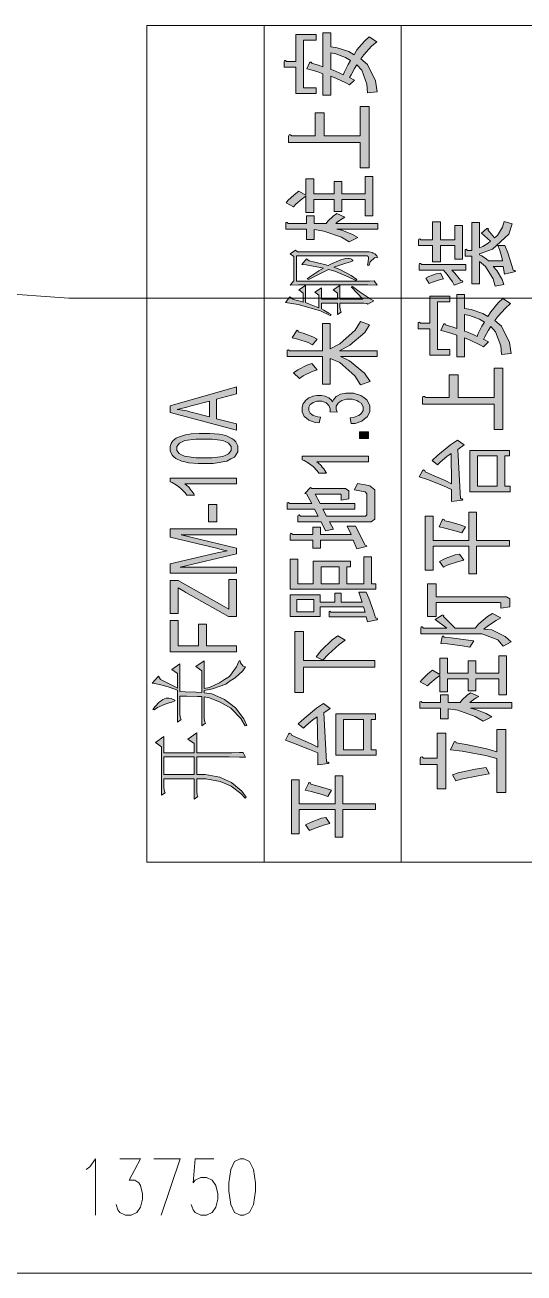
# Model space of a CAD drawing. Header units: millimetres. Extents: x 805 to 6044844, y 120 to 7887884.
# Drawn here: x 5937528 to 5941815, y 7817009 to 7827724 of the extents above; entities that cross this region are included whole.
import ezdxf

# ---------------------------------------------------------------- set-up
doc = ezdxf.new("R2010")
doc.units = ezdxf.units.MM

msp = doc.modelspace()

# ---------------------------------------------------------------- hatches: boundary and pattern name
h = msp.add_hatch(color=0)
h.dxf.hatch_style = 2
h.paths.add_polyline_path([(5940029, 7827642), (5940029, 7827593), (5939921, 7827593), (5939921, 7827185), (5940029, 7827185), (5940029, 7827136), (5939855, 7827136), (5939855, 7827362), (5939755, 7827362), (5939755, 7827409), (5939756, 7827418), (5939766, 7827419), (5939775, 7827411), (5939855, 7827411), (5939855, 7827642)])
h = msp.add_hatch(color=0)
h.paths.add_polyline_path([(5939973, 7827399), (5939978, 7827406), (5939987, 7827405), (5939991, 7827396), (5940008, 7827391), (5940057, 7827376), (5940088, 7827365), (5940088, 7827657), (5940154, 7827657), (5940154, 7827537), (5940209, 7827529), (5940310, 7827495), (5940355, 7827469), (5940380, 7827510), (5940444, 7827586), (5940484, 7827622), (5940550, 7827579), (5940506, 7827541), (5940439, 7827468), (5940414, 7827433), (5940470, 7827386), (5940539, 7827244), (5940553, 7827151), (5940470, 7827141), (5940466, 7827217), (5940421, 7827337), (5940380, 7827382), (5940360, 7827350), (5940329, 7827295), (5940317, 7827272), (5940328, 7827268), (5940348, 7827257), (5940359, 7827250), (5940317, 7827209), (5940284, 7827226), (5940203, 7827264), (5940154, 7827285), (5940154, 7827122), (5940088, 7827122), (5940088, 7827306), (5940044, 7827321), (5939975, 7827342), (5939949, 7827347)])
h.paths.add_polyline_path([(5940324, 7827420), (5940282, 7827445), (5940197, 7827477), (5940154, 7827484), (5940154, 7827343), (5940175, 7827336), (5940228, 7827313), (5940262, 7827296), (5940272, 7827322), (5940303, 7827384)])
h = msp.add_hatch(color=0)
h.dxf.hatch_style = 2
h.paths.add_polyline_path([(5940407, 7826716), (5939793, 7826716), (5939793, 7826769), (5939796, 7826781), (5939810, 7826782), (5939821, 7826772), (5940022, 7826772), (5940022, 7826969), (5940098, 7826969), (5940098, 7826772), (5940407, 7826772), (5940407, 7827024), (5940484, 7827024), (5940484, 7826497), (5940407, 7826497)])
h = msp.add_hatch(color=0)
h.dxf.hatch_style = 2
h.paths.add_polyline_path([(5939942, 7826254), (5939909, 7826231), (5939855, 7826186), (5939834, 7826164), (5939772, 7826198), (5939786, 7826217), (5939839, 7826267), (5939880, 7826297), (5939942, 7826263), (5939942, 7826402), (5940008, 7826402), (5940008, 7826273), (5940185, 7826273), (5940185, 7826380), (5940251, 7826380), (5940251, 7826273), (5940449, 7826273), (5940449, 7826422), (5940515, 7826422), (5940515, 7826086), (5940449, 7826086), (5940449, 7826225), (5940251, 7826225), (5940251, 7826122), (5940185, 7826122), (5940185, 7826225), (5940008, 7826225), (5940008, 7826113), (5939942, 7826113)])
h = msp.add_hatch(color=0)
h.dxf.hatch_style = 2
h.paths.add_polyline_path([(5940314, 7825862), (5940246, 7825902), (5940095, 7825955), (5940012, 7825967), (5940012, 7825882), (5939946, 7825882), (5939946, 7825971), (5939768, 7825971), (5939768, 7826018), (5939770, 7826028), (5939780, 7826029), (5939789, 7826020), (5939946, 7826020), (5939946, 7826086), (5940012, 7826086), (5940012, 7826020), (5940116, 7826020), (5940131, 7826041), (5940176, 7826084), (5940206, 7826106), (5940275, 7826074), (5940253, 7826061), (5940214, 7826034), (5940199, 7826020), (5940560, 7826020), (5940560, 7825971), (5940206, 7825971), (5940251, 7825962), (5940341, 7825925), (5940387, 7825899)])
h = msp.add_hatch(color=0)
h.dxf.hatch_style = 2
h.paths.add_polyline_path([(5940908, 7825876), (5940910, 7825886), (5940920, 7825887), (5940929, 7825879), (5941030, 7825879), (5941030, 7826034), (5941096, 7826034), (5941096, 7825879), (5941221, 7825879), (5941221, 7826003), (5941287, 7826003), (5941287, 7825713), (5941221, 7825713), (5941221, 7825830), (5941096, 7825830), (5941096, 7825691), (5941030, 7825691), (5941030, 7825830), (5940908, 7825830)])
h = msp.add_hatch(color=0)
h.dxf.hatch_style = 2
h.paths.add_polyline_path([(5941651, 7825832), (5941675, 7825767), (5941710, 7825660), (5941721, 7825619), (5941736, 7825615), (5941741, 7825608), (5941731, 7825604), (5941648, 7825584), (5941637, 7825650), (5941551, 7825650), (5941582, 7825616), (5941627, 7825539), (5941641, 7825497), (5941568, 7825483), (5941551, 7825544), (5941483, 7825650), (5941432, 7825694), (5941432, 7825502), (5941367, 7825502), (5941367, 7825740), (5941308, 7825740), (5941308, 7825786), (5941309, 7825796), (5941319, 7825798), (5941328, 7825789), (5941367, 7825789), (5941367, 7826029), (5941432, 7826029), (5941432, 7825810), (5941460, 7825822), (5941507, 7825850), (5941526, 7825867), (5941450, 7825937), (5941495, 7825976), (5941504, 7825977), (5941509, 7825971), (5941505, 7825964), (5941561, 7825898), (5941587, 7825918), (5941629, 7825987), (5941644, 7826037), (5941714, 7826018), (5941684, 7825928), (5941544, 7825800), (5941432, 7825759), (5941432, 7825752), (5941452, 7825741), (5941490, 7825715), (5941509, 7825699), (5941630, 7825699), (5941623, 7825730), (5941603, 7825796), (5941589, 7825830)])
h = msp.add_hatch(color=0)
h.dxf.hatch_style = 2
h.paths.add_polyline_path([(5940553, 7825490), (5940472, 7825492), (5940280, 7825493), (5940171, 7825493), (5940062, 7825493), (5939879, 7825492), (5939807, 7825490), (5939838, 7825527), (5939838, 7825736), (5939807, 7825758), (5939852, 7825792), (5939869, 7825775), (5940473, 7825775), (5940485, 7825775), (5940509, 7825770), (5940520, 7825765), (5940532, 7825760), (5940550, 7825742), (5940557, 7825728), (5940531, 7825725), (5940494, 7825691), (5940484, 7825661), (5940470, 7825661), (5940475, 7825690), (5940480, 7825725), (5940479, 7825730), (5940477, 7825735), (5940468, 7825741), (5940459, 7825741), (5939859, 7825741), (5939859, 7825524), (5940414, 7825524), (5940430, 7825524), (5940487, 7825525), (5940529, 7825527)])
h = msp.add_hatch(color=0)
h.dxf.hatch_style = 2
h.paths.add_polyline_path([(5939952, 7825544), (5939984, 7825567), (5940053, 7825613), (5940091, 7825636), (5940036, 7825649), (5939943, 7825666), (5939907, 7825668), (5939945, 7825717), (5939970, 7825699), (5940018, 7825689), (5940100, 7825668), (5940133, 7825658), (5940166, 7825675), (5940220, 7825699), (5940241, 7825707), (5940261, 7825714), (5940293, 7825721), (5940303, 7825720), (5940314, 7825719), (5940329, 7825715), (5940334, 7825712), (5940340, 7825708), (5940345, 7825703), (5940345, 7825698), (5940324, 7825690), (5940303, 7825685), (5940277, 7825677), (5940216, 7825657), (5940182, 7825644), (5940232, 7825624), (5940331, 7825572), (5940380, 7825539), (5940369, 7825531), (5940305, 7825563), (5940189, 7825609), (5940136, 7825624), (5940102, 7825608), (5940015, 7825566), (5939963, 7825539)])
h = msp.add_hatch(color=0)
h.dxf.hatch_style = 2
h.paths.add_polyline_path([(5941273, 7825529), (5941285, 7825528), (5941290, 7825521), (5941283, 7825516), (5941214, 7825489), (5941201, 7825518), (5941156, 7825582), (5941124, 7825619), (5940915, 7825619), (5940915, 7825665), (5940916, 7825675), (5940927, 7825676), (5940936, 7825667), (5941314, 7825667), (5941314, 7825619), (5941196, 7825619), (5941221, 7825593), (5941259, 7825548)])
h = msp.add_hatch(color=0)
h.dxf.hatch_style = 2
h.paths.add_polyline_path([(5940971, 7825551), (5940996, 7825566), (5941059, 7825587), (5941096, 7825592), (5941124, 7825546), (5941090, 7825537), (5941028, 7825516), (5940999, 7825505)])
h = msp.add_hatch(color=0)
h.dxf.hatch_style = 2
h.paths.add_polyline_path([(5940431, 7825371), (5940331, 7825476), (5940341, 7825480), (5940400, 7825436), (5940492, 7825374), (5940525, 7825356), (5940473, 7825327), (5940465, 7825332), (5940438, 7825337), (5940421, 7825337), (5940233, 7825337), (5940233, 7825318), (5940233, 7825302), (5940239, 7825273), (5940244, 7825259), (5940213, 7825237), (5940213, 7825337), (5940074, 7825337), (5940074, 7825288), (5940095, 7825276), (5940137, 7825251), (5940157, 7825237), (5940150, 7825230), (5940068, 7825269), (5939876, 7825325), (5939765, 7825342), (5939803, 7825391), (5939828, 7825371), (5939847, 7825365), (5939892, 7825352), (5939918, 7825345), (5939918, 7825422), (5939880, 7825449), (5939939, 7825488), (5939939, 7825340), (5939973, 7825327), (5940030, 7825305), (5940053, 7825296), (5940053, 7825405), (5940019, 7825429), (5940074, 7825466), (5940074, 7825371), (5940213, 7825371), (5940213, 7825422), (5940174, 7825449), (5940233, 7825488), (5940233, 7825371)])
h = msp.add_hatch(color=0)
h.dxf.hatch_style = 2
h.paths.add_polyline_path([(5941179, 7825395), (5941179, 7825346), (5941071, 7825346), (5941071, 7824938), (5941179, 7824938), (5941179, 7824889), (5941005, 7824889), (5941005, 7825115), (5940905, 7825115), (5940905, 7825162), (5940906, 7825171), (5940916, 7825172), (5940926, 7825164), (5941005, 7825164), (5941005, 7825395)])
h = msp.add_hatch(color=0)
h.paths.add_polyline_path([(5941124, 7825152), (5941128, 7825159), (5941137, 7825158), (5941141, 7825149), (5941158, 7825144), (5941207, 7825129), (5941238, 7825118), (5941238, 7825410), (5941304, 7825410), (5941304, 7825290), (5941360, 7825282), (5941460, 7825248), (5941505, 7825222), (5941530, 7825262), (5941594, 7825339), (5941634, 7825376), (5941700, 7825332), (5941657, 7825294), (5941589, 7825221), (5941564, 7825186), (5941620, 7825138), (5941689, 7824997), (5941703, 7824904), (5941620, 7824894), (5941616, 7824969), (5941571, 7825090), (5941530, 7825135), (5941511, 7825103), (5941479, 7825048), (5941467, 7825025), (5941478, 7825020), (5941498, 7825010), (5941509, 7825003), (5941467, 7824962), (5941434, 7824979), (5941353, 7825017), (5941304, 7825038), (5941304, 7824874), (5941238, 7824874), (5941238, 7825060), (5941194, 7825074), (5941125, 7825094), (5941099, 7825101)])
h.paths.add_polyline_path([(5941474, 7825174), (5941432, 7825198), (5941347, 7825230), (5941304, 7825237), (5941304, 7825096), (5941325, 7825089), (5941379, 7825066), (5941412, 7825050), (5941422, 7825075), (5941453, 7825137)])
h = msp.add_hatch(color=0)
h.dxf.hatch_style = 2
h.paths.add_polyline_path([(5940553, 7824878), (5940237, 7824878), (5940315, 7824842), (5940444, 7824735), (5940494, 7824664), (5940411, 7824635), (5940362, 7824712), (5940232, 7824826), (5940150, 7824860), (5940150, 7824639), (5940085, 7824639), (5940085, 7824878), (5939779, 7824878), (5939779, 7824924), (5939780, 7824933), (5939791, 7824935), (5939800, 7824927), (5940085, 7824927), (5940085, 7825162), (5940150, 7825162), (5940150, 7824943), (5940234, 7824987), (5940364, 7825104), (5940411, 7825177), (5940487, 7825150), (5940447, 7825085), (5940319, 7824974), (5940230, 7824927), (5940553, 7824927)])
h = msp.add_hatch(color=0)
h.dxf.hatch_style = 2
h.paths.add_polyline_path([(5939998, 7824977), (5939960, 7824997), (5939873, 7825027), (5939824, 7825038), (5939859, 7825097), (5939866, 7825103), (5939874, 7825099), (5939876, 7825089), (5939919, 7825079), (5940001, 7825048), (5940039, 7825026)])
h = msp.add_hatch(color=0)
h.dxf.hatch_style = 2
h.paths.add_polyline_path([(5939834, 7824737), (5939871, 7824763), (5939949, 7824804), (5939991, 7824817), (5940039, 7824763), (5939996, 7824749), (5939919, 7824711), (5939887, 7824688)])
h = msp.add_hatch(color=0)
h.dxf.hatch_style = 2
h.paths.add_polyline_path([(5941557, 7824469), (5940943, 7824469), (5940943, 7824522), (5940946, 7824534), (5940960, 7824535), (5940971, 7824525), (5941172, 7824525), (5941172, 7824721), (5941248, 7824721), (5941248, 7824525), (5941557, 7824525), (5941557, 7824777), (5941634, 7824777), (5941634, 7824250), (5941557, 7824250)])
h = msp.add_hatch(color=0)
h.paths.add_polyline_path([(5939346, 7824244), (5938776, 7824397), (5938776, 7824454), (5939346, 7824617), (5939346, 7824557), (5939174, 7824511), (5939174, 7824344), (5939346, 7824300)])
h.paths.add_polyline_path([(5939112, 7824359), (5939112, 7824494), (5938955, 7824453), (5938919, 7824443), (5938859, 7824429), (5938836, 7824424), (5938864, 7824420), (5938918, 7824410), (5938945, 7824403)])
h = msp.add_hatch(color=0)
h.dxf.hatch_style = 2
h.paths.add_polyline_path([(5940329, 7824302), (5940320, 7824351), (5940350, 7824355), (5940393, 7824370), (5940406, 7824380), (5940419, 7824390), (5940432, 7824415), (5940432, 7824430), (5940432, 7824447), (5940415, 7824476), (5940397, 7824488), (5940380, 7824499), (5940338, 7824511), (5940313, 7824511), (5940289, 7824511), (5940249, 7824500), (5940234, 7824489), (5940218, 7824478), (5940202, 7824450), (5940202, 7824433), (5940202, 7824426), (5940206, 7824409), (5940210, 7824399), (5940148, 7824404), (5940149, 7824407), (5940150, 7824411), (5940150, 7824412), (5940150, 7824428), (5940138, 7824456), (5940126, 7824468), (5940115, 7824481), (5940079, 7824493), (5940055, 7824493), (5940035, 7824493), (5940004, 7824484), (5939991, 7824475), (5939978, 7824466), (5939965, 7824442), (5939965, 7824428), (5939965, 7824414), (5939978, 7824390), (5939991, 7824381), (5940004, 7824371), (5940043, 7824359), (5940068, 7824356), (5940056, 7824307), (5940021, 7824311), (5939966, 7824332), (5939947, 7824348), (5939927, 7824364), (5939908, 7824403), (5939908, 7824427), (5939908, 7824443), (5939918, 7824474), (5939928, 7824487), (5939938, 7824501), (5939965, 7824522), (5939983, 7824529), (5940000, 7824536), (5940036, 7824544), (5940056, 7824544), (5940074, 7824544), (5940108, 7824537), (5940123, 7824530), (5940138, 7824523), (5940162, 7824503), (5940171, 7824489), (5940177, 7824506), (5940201, 7824534), (5940219, 7824544), (5940238, 7824554), (5940284, 7824563), (5940312, 7824563), (5940349, 7824563), (5940412, 7824544), (5940438, 7824525), (5940464, 7824506), (5940490, 7824458), (5940490, 7824429), (5940490, 7824403), (5940468, 7824359), (5940445, 7824342), (5940423, 7824324), (5940365, 7824304)])
h = msp.add_hatch(color=0)
h.paths.add_polyline_path([(5939065, 7823958), (5939015, 7823958), (5938933, 7823966), (5938902, 7823973), (5938872, 7823980), (5938824, 7824002), (5938807, 7824016), (5938791, 7824030), (5938774, 7824067), (5938774, 7824088), (5938774, 7824104), (5938783, 7824132), (5938793, 7824145), (5938802, 7824157), (5938828, 7824177), (5938846, 7824185), (5938863, 7824192), (5938906, 7824205), (5938931, 7824209), (5938955, 7824214), (5939023, 7824218), (5939065, 7824218), (5939115, 7824218), (5939196, 7824211), (5939228, 7824204), (5939258, 7824197), (5939306, 7824175), (5939323, 7824161), (5939339, 7824146), (5939356, 7824110), (5939356, 7824088), (5939356, 7824059), (5939327, 7824014), (5939297, 7823998), (5939261, 7823978), (5939145, 7823958)])
h.paths.add_polyline_path([(5939065, 7824009), (5939136, 7824009), (5939229, 7824020), (5939252, 7824032), (5939275, 7824043), (5939298, 7824072), (5939298, 7824088), (5939298, 7824105), (5939275, 7824133), (5939252, 7824145), (5939229, 7824156), (5939135, 7824168), (5939065, 7824168), (5938995, 7824168), (5938902, 7824156), (5938879, 7824145), (5938856, 7824133), (5938833, 7824105), (5938833, 7824088), (5938833, 7824071), (5938853, 7824044), (5938873, 7824034), (5938899, 7824021), (5938995, 7824009)])
h = msp.add_hatch(color=0)
h.dxf.hatch_style = 2
h.paths.add_polyline_path([(5940480, 7824175), (5940401, 7824175), (5940401, 7824230), (5940480, 7824230)])
h = msp.add_hatch(color=0)
h.dxf.hatch_style = 2
h.paths.add_polyline_path([(5941301, 7824119), (5941245, 7824080), (5941269, 7823657), (5941283, 7823656), (5941290, 7823649), (5941283, 7823644), (5941193, 7823633), (5941193, 7823737), (5941124, 7823766), (5940985, 7823821), (5940915, 7823846), (5940943, 7823897), (5940951, 7823905), (5940964, 7823900), (5940967, 7823887), (5941024, 7823863), (5941137, 7823812), (5941193, 7823786), (5941189, 7824046), (5941153, 7824019), (5941094, 7823970), (5941071, 7823948), (5941026, 7823985), (5941075, 7824032), (5941183, 7824120), (5941242, 7824160)])
h = msp.add_hatch(color=0)
h.paths.add_polyline_path([(5941689, 7824024), (5941651, 7824024), (5941651, 7823764), (5941696, 7823764), (5941696, 7823715), (5941349, 7823715), (5941349, 7824072), (5941689, 7824072)])
h.paths.add_polyline_path([(5941585, 7823764), (5941585, 7824024), (5941415, 7824024), (5941415, 7823764)])
h = msp.add_hatch(color=0)
h.dxf.hatch_style = 2
h.paths.add_polyline_path([(5940480, 7824022), (5940480, 7823973), (5940034, 7823973), (5940046, 7823964), (5940071, 7823941), (5940082, 7823927), (5940095, 7823912), (5940112, 7823886), (5940119, 7823875), (5940051, 7823875), (5940037, 7823896), (5940004, 7823932), (5939984, 7823947), (5939964, 7823962), (5939926, 7823984), (5939908, 7823990), (5939908, 7824022)])
h = msp.add_hatch(color=0)
h.dxf.hatch_style = 2
h.paths.add_polyline_path([(5939346, 7823833), (5939346, 7823784), (5938901, 7823784), (5938912, 7823775), (5938937, 7823752), (5938948, 7823738), (5938961, 7823723), (5938979, 7823698), (5938985, 7823686), (5938917, 7823686), (5938903, 7823707), (5938870, 7823743), (5938850, 7823758), (5938831, 7823773), (5938793, 7823795), (5938774, 7823802), (5938774, 7823833)])
h = msp.add_hatch(color=0)
h.dxf.hatch_style = 2
h.paths.add_polyline_path([(5940466, 7823688), (5940466, 7823700), (5940449, 7823716), (5940432, 7823720), (5940359, 7823734), (5940383, 7823788), (5940449, 7823775), (5940491, 7823768), (5940532, 7823733), (5940532, 7823705), (5940532, 7823503), (5940532, 7823481), (5940503, 7823459), (5940473, 7823459), (5940144, 7823459), (5940178, 7823396), (5940109, 7823381), (5940071, 7823459), (5939873, 7823459), (5939873, 7823505), (5939874, 7823515), (5939884, 7823517), (5939894, 7823508), (5940046, 7823508), (5940015, 7823567), (5939779, 7823567), (5939779, 7823613), (5939780, 7823622), (5939791, 7823623), (5939800, 7823615), (5939991, 7823615), (5939946, 7823698), (5939932, 7823702), (5939980, 7823753), (5939991, 7823744), (5940255, 7823744), (5940282, 7823744), (5940310, 7823724), (5940310, 7823705), (5940310, 7823656), (5940244, 7823644), (5940244, 7823686), (5940244, 7823691), (5940237, 7823695), (5940230, 7823695), (5940022, 7823695), (5940064, 7823615), (5940362, 7823615), (5940362, 7823567), (5940088, 7823567), (5940119, 7823508), (5940439, 7823508), (5940452, 7823508), (5940466, 7823517), (5940466, 7823525)])
h = msp.add_hatch(color=0)
h.dxf.hatch_style = 2
h.paths.add_polyline_path([(5939175, 7823458), (5939105, 7823458), (5939105, 7823608), (5939175, 7823608)])
h = msp.add_hatch(color=0)
h.dxf.hatch_style = 2
h.paths.add_polyline_path([(5941408, 7823250), (5941408, 7823012), (5941342, 7823012), (5941342, 7823250), (5941033, 7823250), (5941033, 7823042), (5940967, 7823042), (5940967, 7823506), (5941033, 7823506), (5941033, 7823299), (5941342, 7823299), (5941342, 7823540), (5941408, 7823540), (5941408, 7823299), (5941689, 7823299), (5941689, 7823250)])
h = msp.add_hatch(color=0)
h.dxf.hatch_style = 2
h.paths.add_polyline_path([(5939346, 7823018), (5938776, 7823018), (5938776, 7823097), (5939180, 7823191), (5939208, 7823198), (5939250, 7823207), (5939264, 7823210), (5939248, 7823213), (5939203, 7823224), (5939173, 7823232), (5938776, 7823327), (5938776, 7823398), (5939346, 7823398), (5939346, 7823347), (5938870, 7823347), (5939346, 7823231), (5939346, 7823183), (5938861, 7823069), (5939346, 7823069)])
h = msp.add_hatch(color=0)
h.dxf.hatch_style = 2
h.paths.add_polyline_path([(5940366, 7823421), (5940449, 7823257), (5940461, 7823256), (5940466, 7823250), (5940459, 7823246), (5940380, 7823226), (5940348, 7823301), (5940067, 7823301), (5940067, 7823231), (5940001, 7823231), (5940001, 7823301), (5939807, 7823301), (5939807, 7823348), (5939808, 7823357), (5939818, 7823358), (5939828, 7823350), (5940001, 7823350), (5940001, 7823413), (5940067, 7823413), (5940067, 7823350), (5940331, 7823350), (5940296, 7823421)])
h = msp.add_hatch(color=0)
h.dxf.hatch_style = 2
h.paths.add_polyline_path([(5941280, 7823363), (5941233, 7823378), (5941135, 7823405), (5941085, 7823416), (5941113, 7823472), (5941120, 7823482), (5941130, 7823479), (5941134, 7823467), (5941177, 7823457), (5941266, 7823432), (5941311, 7823416)])
h = msp.add_hatch(color=0)
h.dxf.hatch_style = 2
h.paths.add_polyline_path([(5941089, 7823117), (5941137, 7823143), (5941224, 7823175), (5941262, 7823182), (5941297, 7823129), (5941243, 7823116), (5941156, 7823085), (5941124, 7823069)])
h = msp.add_hatch(color=0)
h.paths.add_polyline_path([(5940005, 7823122), (5940324, 7823122), (5940324, 7823073), (5940293, 7823073), (5940293, 7822927), (5940439, 7822927), (5940439, 7823158), (5940505, 7823158), (5940505, 7822927), (5940543, 7822927), (5940543, 7822879), (5939807, 7822879), (5939807, 7823138), (5939873, 7823138), (5939873, 7822927), (5940005, 7822927)])
h.paths.add_polyline_path([(5940227, 7822927), (5940227, 7823073), (5940071, 7823073), (5940071, 7822927)])
h = msp.add_hatch(color=0)
h.dxf.hatch_style = 2
h.paths.add_polyline_path([(5939346, 7822647), (5939276, 7822647), (5938911, 7822851), (5938892, 7822862), (5938858, 7822883), (5938844, 7822892), (5938844, 7822670), (5938776, 7822670), (5938776, 7822956), (5938844, 7822956), (5939239, 7822731), (5939279, 7822708), (5939279, 7822962), (5939346, 7822962)])
h = msp.add_hatch(color=0)
h.paths.add_polyline_path([(5940539, 7822633), (5940552, 7822631), (5940557, 7822623), (5940550, 7822618), (5940470, 7822601), (5940459, 7822642), (5940140, 7822642), (5940140, 7822679), (5940140, 7822687), (5940147, 7822690), (5940154, 7822684), (5940449, 7822684), (5940435, 7822728), (5940064, 7822728), (5940064, 7822686), (5940064, 7822645), (5939807, 7822645), (5939807, 7822832), (5940064, 7822832), (5940064, 7822769), (5940189, 7822769), (5940189, 7822847), (5940244, 7822847), (5940244, 7822769), (5940425, 7822769), (5940397, 7822854), (5940459, 7822854), (5940482, 7822802), (5940522, 7822691)])
h.paths.add_polyline_path([(5940008, 7822686), (5940008, 7822791), (5939862, 7822791), (5939862, 7822686)])
h = msp.add_hatch(color=0)
h.dxf.hatch_style = 2
h.paths.add_polyline_path([(5940985, 7822925), (5941061, 7822925), (5941061, 7822815), (5941637, 7822815), (5941665, 7822815), (5941693, 7822796), (5941693, 7822777), (5941693, 7822728), (5941616, 7822718), (5941616, 7822757), (5941616, 7822762), (5941610, 7822767), (5941603, 7822767), (5941061, 7822767), (5941061, 7822645), (5940985, 7822645)])
h = msp.add_hatch(color=0)
h.dxf.hatch_style = 2
h.paths.add_polyline_path([(5941616, 7822635), (5941575, 7822612), (5941502, 7822564), (5941471, 7822538), (5941537, 7822530), (5941653, 7822474), (5941703, 7822427), (5941637, 7822392), (5941589, 7822445), (5941453, 7822497), (5941367, 7822497), (5940929, 7822497), (5940929, 7822543), (5940930, 7822557), (5940941, 7822558), (5940950, 7822546), (5941151, 7822546), (5941051, 7822621), (5941113, 7822657), (5941121, 7822658), (5941127, 7822653), (5941124, 7822645), (5941224, 7822546), (5941394, 7822546), (5941426, 7822582), (5941500, 7822645), (5941544, 7822672)])
h = msp.add_hatch(color=0)
h.dxf.hatch_style = 2
h.paths.add_polyline_path([(5939346, 7822341), (5938776, 7822341), (5938776, 7822610), (5938844, 7822610), (5938844, 7822394), (5939020, 7822394), (5939020, 7822581), (5939087, 7822581), (5939087, 7822394), (5939346, 7822394)])
h = msp.add_hatch(color=0)
h.dxf.hatch_style = 2
h.paths.add_polyline_path([(5940532, 7822212), (5939921, 7822212), (5939921, 7821994), (5939845, 7821994), (5939845, 7822516), (5939921, 7822516), (5939921, 7822268), (5940532, 7822268)])
h = msp.add_hatch(color=0)
h.dxf.hatch_style = 2
h.paths.add_polyline_path([(5940029, 7822299), (5940072, 7822354), (5940166, 7822444), (5940216, 7822480), (5940279, 7822441), (5940228, 7822405), (5940133, 7822320), (5940088, 7822270)])
h = msp.add_hatch(color=0)
h.dxf.hatch_style = 2
h.paths.add_polyline_path([(5941113, 7822470), (5941114, 7822478), (5941124, 7822476), (5941130, 7822468), (5941189, 7822462), (5941316, 7822446), (5941384, 7822436), (5941349, 7822383), (5941283, 7822395), (5941158, 7822411), (5941099, 7822414)])
h = msp.add_hatch(color=0)
h.dxf.hatch_style = 2
h.paths.add_polyline_path([(5938859, 7822002), (5938905, 7822000), (5938999, 7821997), (5939047, 7821994), (5939047, 7822179), (5938995, 7822215), (5939068, 7822266), (5939068, 7822026), (5939113, 7822036), (5939200, 7822076), (5939242, 7822104), (5939284, 7822131), (5939346, 7822213), (5939367, 7822266), (5939377, 7822266), (5939379, 7822247), (5939402, 7822220), (5939422, 7822213), (5939398, 7822180), (5939333, 7822120), (5939292, 7822092), (5939252, 7822065), (5939139, 7822025), (5939068, 7822011), (5939068, 7821991), (5939133, 7821981), (5939243, 7821934), (5939289, 7821898), (5939335, 7821862), (5939407, 7821768), (5939433, 7821710), (5939419, 7821707), (5939381, 7821769), (5939297, 7821858), (5939251, 7821885), (5939204, 7821911), (5939113, 7821947), (5939068, 7821955), (5939068, 7821787), (5939068, 7821771), (5939073, 7821742), (5939079, 7821729), (5939047, 7821707), (5939047, 7821958), (5939009, 7821960), (5938915, 7821962), (5938859, 7821962), (5938859, 7821819), (5938859, 7821803), (5938865, 7821774), (5938870, 7821761), (5938839, 7821739), (5938839, 7822013), (5938814, 7822023), (5938758, 7822041), (5938726, 7822050), (5938694, 7822058), (5938641, 7822071), (5938620, 7822074), (5938676, 7822133), (5938693, 7822104), (5938738, 7822083), (5938811, 7822046), (5938839, 7822031), (5938839, 7822157), (5938790, 7822191), (5938859, 7822240)])
h = msp.add_hatch(color=0)
h.dxf.hatch_style = 2
h.paths.add_polyline_path([(5941092, 7822140), (5941059, 7822116), (5941005, 7822071), (5940985, 7822049), (5940922, 7822084), (5940936, 7822103), (5940989, 7822153), (5941030, 7822184), (5941092, 7822149), (5941092, 7822288), (5941158, 7822288), (5941158, 7822159), (5941335, 7822159), (5941335, 7822266), (5941401, 7822266), (5941401, 7822159), (5941599, 7822159), (5941599, 7822308), (5941665, 7822308), (5941665, 7821972), (5941599, 7821972), (5941599, 7822111), (5941401, 7822111), (5941401, 7822008), (5941335, 7822008), (5941335, 7822111), (5941158, 7822111), (5941158, 7821998), (5941092, 7821998)])
h = msp.add_hatch(color=0)
h.dxf.hatch_style = 2
h.paths.add_polyline_path([(5938638, 7821843), (5938627, 7821848), (5938646, 7821872), (5938681, 7821909), (5938697, 7821921), (5938712, 7821933), (5938742, 7821945), (5938755, 7821945), (5938764, 7821945), (5938783, 7821941), (5938794, 7821937), (5938804, 7821933), (5938814, 7821927), (5938814, 7821921), (5938790, 7821910), (5938766, 7821904), (5938731, 7821894), (5938667, 7821864)])
h = msp.add_hatch(color=0)
h.dxf.hatch_style = 2
h.paths.add_polyline_path([(5940150, 7821857), (5940095, 7821818), (5940119, 7821395), (5940133, 7821394), (5940140, 7821388), (5940133, 7821383), (5940043, 7821371), (5940043, 7821476), (5939973, 7821505), (5939834, 7821559), (5939765, 7821585), (5939793, 7821636), (5939801, 7821643), (5939814, 7821638), (5939817, 7821626), (5939874, 7821602), (5939987, 7821551), (5940043, 7821524), (5940039, 7821784), (5940002, 7821757), (5939943, 7821709), (5939921, 7821687), (5939876, 7821724), (5939925, 7821771), (5940032, 7821858), (5940091, 7821899)])
h = msp.add_hatch(color=0)
h.dxf.hatch_style = 2
h.paths.add_polyline_path([(5941464, 7821748), (5941396, 7821788), (5941245, 7821841), (5941162, 7821853), (5941162, 7821768), (5941096, 7821768), (5941096, 7821858), (5940919, 7821858), (5940919, 7821904), (5940920, 7821914), (5940930, 7821915), (5940940, 7821906), (5941096, 7821906), (5941096, 7821972), (5941162, 7821972), (5941162, 7821906), (5941266, 7821906), (5941281, 7821927), (5941326, 7821969), (5941356, 7821991), (5941426, 7821960), (5941403, 7821946), (5941365, 7821919), (5941349, 7821906), (5941710, 7821906), (5941710, 7821858), (5941356, 7821858), (5941401, 7821848), (5941491, 7821812), (5941537, 7821785)])
h = msp.add_hatch(color=0)
h.paths.add_polyline_path([(5940539, 7821762), (5940501, 7821762), (5940501, 7821502), (5940546, 7821502), (5940546, 7821454), (5940199, 7821454), (5940199, 7821811), (5940539, 7821811)])
h.paths.add_polyline_path([(5940435, 7821502), (5940435, 7821762), (5940265, 7821762), (5940265, 7821502)])
h = msp.add_hatch(color=0)
h.dxf.hatch_style = 2
h.paths.add_polyline_path([(5941582, 7821675), (5941658, 7821675), (5941658, 7821135), (5941582, 7821135), (5941582, 7821427), (5941483, 7821453), (5941283, 7821489), (5941183, 7821500), (5941214, 7821569), (5941221, 7821573), (5941229, 7821570), (5941231, 7821561), (5941319, 7821548), (5941495, 7821509), (5941582, 7821483)])
h = msp.add_hatch(color=0)
h.paths.add_polyline_path([(5939003, 7821476), (5939273, 7821476), (5939306, 7821476), (5939371, 7821477), (5939402, 7821479), (5939423, 7821438), (5939371, 7821439), (5939282, 7821440), (5939246, 7821440), (5939003, 7821440), (5939003, 7821289), (5939077, 7821288), (5939201, 7821265), (5939251, 7821243), (5939301, 7821221), (5939390, 7821147), (5939429, 7821095), (5939419, 7821087), (5939383, 7821127), (5939299, 7821188), (5939253, 7821209), (5939206, 7821229), (5939081, 7821251), (5939003, 7821252), (5939003, 7821158), (5939003, 7821142), (5939008, 7821113), (5939013, 7821099), (5938982, 7821077), (5938982, 7821252), (5938721, 7821252), (5938721, 7821192), (5938721, 7821176), (5938726, 7821147), (5938732, 7821133), (5938700, 7821112), (5938700, 7821527), (5938648, 7821564), (5938721, 7821615), (5938721, 7821476), (5938982, 7821476), (5938982, 7821554), (5938926, 7821593), (5939003, 7821646)])
h.paths.add_polyline_path([(5938721, 7821289), (5938982, 7821289), (5938982, 7821440), (5938721, 7821440)])
h = msp.add_hatch(color=0)
h.dxf.hatch_style = 2
h.paths.add_polyline_path([(5940922, 7821374), (5940922, 7821427), (5940926, 7821439), (5940940, 7821441), (5940950, 7821430), (5941068, 7821430), (5941068, 7821644), (5941144, 7821644), (5941144, 7821167), (5941068, 7821167), (5941068, 7821374)])
h = msp.add_hatch(color=0)
h.dxf.hatch_style = 2
h.paths.add_polyline_path([(5940258, 7820989), (5940258, 7820751), (5940192, 7820751), (5940192, 7820989), (5939883, 7820989), (5939883, 7820780), (5939817, 7820780), (5939817, 7821244), (5939883, 7821244), (5939883, 7821038), (5940192, 7821038), (5940192, 7821279), (5940258, 7821279), (5940258, 7821038), (5940539, 7821038), (5940539, 7820989)])
h = msp.add_hatch(color=0)
h.dxf.hatch_style = 2
h.paths.add_polyline_path([(5941200, 7821286), (5941250, 7821304), (5941396, 7821336), (5941491, 7821350), (5941516, 7821294), (5941420, 7821278), (5941276, 7821249), (5941228, 7821235)])
h = msp.add_hatch(color=0)
h.dxf.hatch_style = 2
h.paths.add_polyline_path([(5940130, 7821101), (5940082, 7821117), (5939985, 7821143), (5939935, 7821155), (5939963, 7821211), (5939970, 7821220), (5939980, 7821218), (5939984, 7821206), (5940027, 7821196), (5940116, 7821170), (5940161, 7821155)])
h = msp.add_hatch(color=0)
h.dxf.hatch_style = 2
h.paths.add_polyline_path([(5939939, 7820856), (5939987, 7820881), (5940074, 7820914), (5940112, 7820921), (5940147, 7820868), (5940093, 7820854), (5940006, 7820824), (5939973, 7820807)])

# ---------------------------------------------------------------- linework, layer by layer
at = {"color": 0, "lineweight": 0}
for points in [[(5928906, 7834377), (5928997, 7833096), (5929270, 7831842), (5929719, 7830639), (5930334, 7829512), (5931103, 7828484), (5932011, 7827576), (5933039, 7826806), (5934166, 7826191), (5935369, 7825743), (5936624, 7825470), (5937905, 7825378)], [(5939583, 7820536), (5939583, 7827719)], [(5940759, 7820536), (5940759, 7827719)], [(5992400, 7825378), (5937905, 7825378)], [(5938053, 7817897), (5938085, 7817920), (5938133, 7817989), (5938133, 7817505)], [(5938344, 7817989), (5938521, 7817989), (5938424, 7817805), (5938472, 7817805), (5938505, 7817782), (5938521, 7817759), (5938537, 7817689), (5938537, 7817644), (5938521, 7817575), (5938489, 7817528), (5938440, 7817505), (5938392, 7817505), (5938344, 7817528), (5938327, 7817551), (5938311, 7817598)], [(5938634, 7817989), (5938860, 7817989), (5938699, 7817505)], [(5939151, 7817989), (5938989, 7817989), (5938973, 7817782), (5938989, 7817805), (5939038, 7817828), (5939086, 7817828), (5939135, 7817805), (5939167, 7817759), (5939184, 7817689), (5939184, 7817644), (5939167, 7817575), (5939135, 7817528), (5939086, 7817505), (5939038, 7817505), (5938989, 7817528), (5938973, 7817551), (5938957, 7817598)], [(5945651, 7817009), (5931908, 7817009)]]:
    msp.add_lwpolyline(points, dxfattribs=at)
for points in [[(5938574, 7820536), (5938574, 7827719), (5941889, 7827719), (5941889, 7820536)], [(5940029, 7827642), (5940029, 7827593), (5939921, 7827593), (5939921, 7827185), (5940029, 7827185), (5940029, 7827136), (5939855, 7827136), (5939855, 7827362), (5939755, 7827362), (5939755, 7827409), (5939756, 7827418), (5939766, 7827419), (5939775, 7827411), (5939855, 7827411), (5939855, 7827642)], [(5939973, 7827399), (5939978, 7827406), (5939987, 7827405), (5939991, 7827396), (5940008, 7827391), (5940057, 7827376), (5940088, 7827365), (5940088, 7827657), (5940154, 7827657), (5940154, 7827537), (5940209, 7827529), (5940310, 7827495), (5940355, 7827469), (5940380, 7827510), (5940444, 7827586), (5940484, 7827622), (5940550, 7827579), (5940506, 7827541), (5940439, 7827468), (5940414, 7827433), (5940470, 7827386), (5940539, 7827244), (5940553, 7827151), (5940470, 7827141), (5940466, 7827217), (5940421, 7827337), (5940380, 7827382), (5940360, 7827350), (5940329, 7827295), (5940317, 7827272), (5940328, 7827268), (5940348, 7827257), (5940359, 7827250), (5940317, 7827209), (5940284, 7827226), (5940203, 7827264), (5940154, 7827285), (5940154, 7827122), (5940088, 7827122), (5940088, 7827306), (5940044, 7827321), (5939975, 7827342), (5939949, 7827347)], [(5940324, 7827420), (5940282, 7827445), (5940197, 7827477), (5940154, 7827484), (5940154, 7827343), (5940175, 7827336), (5940228, 7827313), (5940262, 7827296), (5940272, 7827322), (5940303, 7827384)], [(5940407, 7826716), (5939793, 7826716), (5939793, 7826769), (5939796, 7826781), (5939810, 7826782), (5939821, 7826772), (5940022, 7826772), (5940022, 7826969), (5940098, 7826969), (5940098, 7826772), (5940407, 7826772), (5940407, 7827024), (5940484, 7827024), (5940484, 7826497), (5940407, 7826497)], [(5939942, 7826254), (5939909, 7826231), (5939855, 7826186), (5939834, 7826164), (5939772, 7826198), (5939786, 7826217), (5939839, 7826267), (5939880, 7826297), (5939942, 7826263), (5939942, 7826402), (5940008, 7826402), (5940008, 7826273), (5940185, 7826273), (5940185, 7826380), (5940251, 7826380), (5940251, 7826273), (5940449, 7826273), (5940449, 7826422), (5940515, 7826422), (5940515, 7826086), (5940449, 7826086), (5940449, 7826225), (5940251, 7826225), (5940251, 7826122), (5940185, 7826122), (5940185, 7826225), (5940008, 7826225), (5940008, 7826113), (5939942, 7826113)], [(5940314, 7825862), (5940246, 7825902), (5940095, 7825955), (5940012, 7825967), (5940012, 7825882), (5939946, 7825882), (5939946, 7825971), (5939768, 7825971), (5939768, 7826018), (5939770, 7826028), (5939780, 7826029), (5939789, 7826020), (5939946, 7826020), (5939946, 7826086), (5940012, 7826086), (5940012, 7826020), (5940116, 7826020), (5940131, 7826041), (5940176, 7826084), (5940206, 7826106), (5940275, 7826074), (5940253, 7826061), (5940214, 7826034), (5940199, 7826020), (5940560, 7826020), (5940560, 7825971), (5940206, 7825971), (5940251, 7825962), (5940341, 7825925), (5940387, 7825899)], [(5940908, 7825876), (5940910, 7825886), (5940920, 7825887), (5940929, 7825879), (5941030, 7825879), (5941030, 7826034), (5941096, 7826034), (5941096, 7825879), (5941221, 7825879), (5941221, 7826003), (5941287, 7826003), (5941287, 7825713), (5941221, 7825713), (5941221, 7825830), (5941096, 7825830), (5941096, 7825691), (5941030, 7825691), (5941030, 7825830), (5940908, 7825830)], [(5941651, 7825832), (5941675, 7825767), (5941710, 7825660), (5941721, 7825619), (5941736, 7825615), (5941741, 7825608), (5941731, 7825604), (5941648, 7825584), (5941637, 7825650), (5941551, 7825650), (5941582, 7825616), (5941627, 7825539), (5941641, 7825497), (5941568, 7825483), (5941551, 7825544), (5941483, 7825650), (5941432, 7825694), (5941432, 7825502), (5941367, 7825502), (5941367, 7825740), (5941308, 7825740), (5941308, 7825786), (5941309, 7825796), (5941319, 7825798), (5941328, 7825789), (5941367, 7825789), (5941367, 7826029), (5941432, 7826029), (5941432, 7825810), (5941460, 7825822), (5941507, 7825850), (5941526, 7825867), (5941450, 7825937), (5941495, 7825976), (5941504, 7825977), (5941509, 7825971), (5941505, 7825964), (5941561, 7825898), (5941587, 7825918), (5941629, 7825987), (5941644, 7826037), (5941714, 7826018), (5941684, 7825928), (5941544, 7825800), (5941432, 7825759), (5941432, 7825752), (5941452, 7825741), (5941490, 7825715), (5941509, 7825699), (5941630, 7825699), (5941623, 7825730), (5941603, 7825796), (5941589, 7825830)], [(5940553, 7825490), (5940472, 7825492), (5940280, 7825493), (5940171, 7825493), (5940062, 7825493), (5939879, 7825492), (5939807, 7825490), (5939838, 7825527), (5939838, 7825736), (5939807, 7825758), (5939852, 7825792), (5939869, 7825775), (5940473, 7825775), (5940485, 7825775), (5940509, 7825770), (5940520, 7825765), (5940532, 7825760), (5940550, 7825742), (5940557, 7825728), (5940531, 7825725), (5940494, 7825691), (5940484, 7825661), (5940470, 7825661), (5940475, 7825690), (5940480, 7825725), (5940479, 7825730), (5940477, 7825735), (5940468, 7825741), (5940459, 7825741), (5939859, 7825741), (5939859, 7825524), (5940414, 7825524), (5940430, 7825524), (5940487, 7825525), (5940529, 7825527)], [(5939952, 7825544), (5939984, 7825567), (5940053, 7825613), (5940091, 7825636), (5940036, 7825649), (5939943, 7825666), (5939907, 7825668), (5939945, 7825717), (5939970, 7825699), (5940018, 7825689), (5940100, 7825668), (5940133, 7825658), (5940166, 7825675), (5940220, 7825699), (5940241, 7825707), (5940261, 7825714), (5940293, 7825721), (5940303, 7825720), (5940314, 7825719), (5940329, 7825715), (5940334, 7825712), (5940340, 7825708), (5940345, 7825703), (5940345, 7825698), (5940324, 7825690), (5940303, 7825685), (5940277, 7825677), (5940216, 7825657), (5940182, 7825644), (5940232, 7825624), (5940331, 7825572), (5940380, 7825539), (5940369, 7825531), (5940305, 7825563), (5940189, 7825609), (5940136, 7825624), (5940102, 7825608), (5940015, 7825566), (5939963, 7825539)], [(5941273, 7825529), (5941285, 7825528), (5941290, 7825521), (5941283, 7825516), (5941214, 7825489), (5941201, 7825518), (5941156, 7825582), (5941124, 7825619), (5940915, 7825619), (5940915, 7825665), (5940916, 7825675), (5940927, 7825676), (5940936, 7825667), (5941314, 7825667), (5941314, 7825619), (5941196, 7825619), (5941221, 7825593), (5941259, 7825548)], [(5940971, 7825551), (5940996, 7825566), (5941059, 7825587), (5941096, 7825592), (5941124, 7825546), (5941090, 7825537), (5941028, 7825516), (5940999, 7825505)], [(5940431, 7825371), (5940331, 7825476), (5940341, 7825480), (5940400, 7825436), (5940492, 7825374), (5940525, 7825356), (5940473, 7825327), (5940465, 7825332), (5940438, 7825337), (5940421, 7825337), (5940233, 7825337), (5940233, 7825318), (5940233, 7825302), (5940239, 7825273), (5940244, 7825259), (5940213, 7825237), (5940213, 7825337), (5940074, 7825337), (5940074, 7825288), (5940095, 7825276), (5940137, 7825251), (5940157, 7825237), (5940150, 7825230), (5940068, 7825269), (5939876, 7825325), (5939765, 7825342), (5939803, 7825391), (5939828, 7825371), (5939847, 7825365), (5939892, 7825352), (5939918, 7825345), (5939918, 7825422), (5939880, 7825449), (5939939, 7825488), (5939939, 7825340), (5939973, 7825327), (5940030, 7825305), (5940053, 7825296), (5940053, 7825405), (5940019, 7825429), (5940074, 7825466), (5940074, 7825371), (5940213, 7825371), (5940213, 7825422), (5940174, 7825449), (5940233, 7825488), (5940233, 7825371)], [(5941179, 7825395), (5941179, 7825346), (5941071, 7825346), (5941071, 7824938), (5941179, 7824938), (5941179, 7824889), (5941005, 7824889), (5941005, 7825115), (5940905, 7825115), (5940905, 7825162), (5940906, 7825171), (5940916, 7825172), (5940926, 7825164), (5941005, 7825164), (5941005, 7825395)], [(5941124, 7825152), (5941128, 7825159), (5941137, 7825158), (5941141, 7825149), (5941158, 7825144), (5941207, 7825129), (5941238, 7825118), (5941238, 7825410), (5941304, 7825410), (5941304, 7825290), (5941360, 7825282), (5941460, 7825248), (5941505, 7825222), (5941530, 7825262), (5941594, 7825339), (5941634, 7825376), (5941700, 7825332), (5941657, 7825294), (5941589, 7825221), (5941564, 7825186), (5941620, 7825138), (5941689, 7824997), (5941703, 7824904), (5941620, 7824894), (5941616, 7824969), (5941571, 7825090), (5941530, 7825135), (5941511, 7825103), (5941479, 7825048), (5941467, 7825025), (5941478, 7825020), (5941498, 7825010), (5941509, 7825003), (5941467, 7824962), (5941434, 7824979), (5941353, 7825017), (5941304, 7825038), (5941304, 7824874), (5941238, 7824874), (5941238, 7825060), (5941194, 7825074), (5941125, 7825094), (5941099, 7825101)], [(5941474, 7825174), (5941432, 7825198), (5941347, 7825230), (5941304, 7825237), (5941304, 7825096), (5941325, 7825089), (5941379, 7825066), (5941412, 7825050), (5941422, 7825075), (5941453, 7825137)], [(5940553, 7824878), (5940237, 7824878), (5940315, 7824842), (5940444, 7824735), (5940494, 7824664), (5940411, 7824635), (5940362, 7824712), (5940232, 7824826), (5940150, 7824860), (5940150, 7824639), (5940085, 7824639), (5940085, 7824878), (5939779, 7824878), (5939779, 7824924), (5939780, 7824933), (5939791, 7824935), (5939800, 7824927), (5940085, 7824927), (5940085, 7825162), (5940150, 7825162), (5940150, 7824943), (5940234, 7824987), (5940364, 7825104), (5940411, 7825177), (5940487, 7825150), (5940447, 7825085), (5940319, 7824974), (5940230, 7824927), (5940553, 7824927)], [(5939998, 7824977), (5939960, 7824997), (5939873, 7825027), (5939824, 7825038), (5939859, 7825097), (5939866, 7825103), (5939874, 7825099), (5939876, 7825089), (5939919, 7825079), (5940001, 7825048), (5940039, 7825026)], [(5939834, 7824737), (5939871, 7824763), (5939949, 7824804), (5939991, 7824817), (5940039, 7824763), (5939996, 7824749), (5939919, 7824711), (5939887, 7824688)], [(5941557, 7824469), (5940943, 7824469), (5940943, 7824522), (5940946, 7824534), (5940960, 7824535), (5940971, 7824525), (5941172, 7824525), (5941172, 7824721), (5941248, 7824721), (5941248, 7824525), (5941557, 7824525), (5941557, 7824777), (5941634, 7824777), (5941634, 7824250), (5941557, 7824250)], [(5939346, 7824244), (5938776, 7824397), (5938776, 7824454), (5939346, 7824617), (5939346, 7824557), (5939174, 7824511), (5939174, 7824344), (5939346, 7824300)], [(5939112, 7824359), (5939112, 7824494), (5938955, 7824453), (5938919, 7824443), (5938859, 7824429), (5938836, 7824424), (5938864, 7824420), (5938918, 7824410), (5938945, 7824403)], [(5940329, 7824302), (5940320, 7824351), (5940350, 7824355), (5940393, 7824370), (5940406, 7824380), (5940419, 7824390), (5940432, 7824415), (5940432, 7824430), (5940432, 7824447), (5940415, 7824476), (5940397, 7824488), (5940380, 7824499), (5940338, 7824511), (5940313, 7824511), (5940289, 7824511), (5940249, 7824500), (5940234, 7824489), (5940218, 7824478), (5940202, 7824450), (5940202, 7824433), (5940202, 7824426), (5940206, 7824409), (5940210, 7824399), (5940148, 7824404), (5940149, 7824407), (5940150, 7824411), (5940150, 7824412), (5940150, 7824428), (5940138, 7824456), (5940126, 7824468), (5940115, 7824481), (5940079, 7824493), (5940055, 7824493), (5940035, 7824493), (5940004, 7824484), (5939991, 7824475), (5939978, 7824466), (5939965, 7824442), (5939965, 7824428), (5939965, 7824414), (5939978, 7824390), (5939991, 7824381), (5940004, 7824371), (5940043, 7824359), (5940068, 7824356), (5940056, 7824307), (5940021, 7824311), (5939966, 7824332), (5939947, 7824348), (5939927, 7824364), (5939908, 7824403), (5939908, 7824427), (5939908, 7824443), (5939918, 7824474), (5939928, 7824487), (5939938, 7824501), (5939965, 7824522), (5939983, 7824529), (5940000, 7824536), (5940036, 7824544), (5940056, 7824544), (5940074, 7824544), (5940108, 7824537), (5940123, 7824530), (5940138, 7824523), (5940162, 7824503), (5940171, 7824489), (5940177, 7824506), (5940201, 7824534), (5940219, 7824544), (5940238, 7824554), (5940284, 7824563), (5940312, 7824563), (5940349, 7824563), (5940412, 7824544), (5940438, 7824525), (5940464, 7824506), (5940490, 7824458), (5940490, 7824429), (5940490, 7824403), (5940468, 7824359), (5940445, 7824342), (5940423, 7824324), (5940365, 7824304)], [(5939065, 7823958), (5939015, 7823958), (5938933, 7823966), (5938902, 7823973), (5938872, 7823980), (5938824, 7824002), (5938807, 7824016), (5938791, 7824030), (5938774, 7824067), (5938774, 7824088), (5938774, 7824104), (5938783, 7824132), (5938793, 7824145), (5938802, 7824157), (5938828, 7824177), (5938846, 7824185), (5938863, 7824192), (5938906, 7824205), (5938931, 7824209), (5938955, 7824214), (5939023, 7824218), (5939065, 7824218), (5939115, 7824218), (5939196, 7824211), (5939228, 7824204), (5939258, 7824197), (5939306, 7824175), (5939323, 7824161), (5939339, 7824146), (5939356, 7824110), (5939356, 7824088), (5939356, 7824059), (5939327, 7824014), (5939297, 7823998), (5939261, 7823978), (5939145, 7823958)], [(5939065, 7824009), (5939136, 7824009), (5939229, 7824020), (5939252, 7824032), (5939275, 7824043), (5939298, 7824072), (5939298, 7824088), (5939298, 7824105), (5939275, 7824133), (5939252, 7824145), (5939229, 7824156), (5939135, 7824168), (5939065, 7824168), (5938995, 7824168), (5938902, 7824156), (5938879, 7824145), (5938856, 7824133), (5938833, 7824105), (5938833, 7824088), (5938833, 7824071), (5938853, 7824044), (5938873, 7824034), (5938899, 7824021), (5938995, 7824009)], [(5940480, 7824175), (5940401, 7824175), (5940401, 7824230), (5940480, 7824230)], [(5941301, 7824119), (5941245, 7824080), (5941269, 7823657), (5941283, 7823656), (5941290, 7823649), (5941283, 7823644), (5941193, 7823633), (5941193, 7823737), (5941124, 7823766), (5940985, 7823821), (5940915, 7823846), (5940943, 7823897), (5940951, 7823905), (5940964, 7823900), (5940967, 7823887), (5941024, 7823863), (5941137, 7823812), (5941193, 7823786), (5941189, 7824046), (5941153, 7824019), (5941094, 7823970), (5941071, 7823948), (5941026, 7823985), (5941075, 7824032), (5941183, 7824120), (5941242, 7824160)], [(5941689, 7824024), (5941651, 7824024), (5941651, 7823764), (5941696, 7823764), (5941696, 7823715), (5941349, 7823715), (5941349, 7824072), (5941689, 7824072)], [(5940480, 7824022), (5940480, 7823973), (5940034, 7823973), (5940046, 7823964), (5940071, 7823941), (5940082, 7823927), (5940095, 7823912), (5940112, 7823886), (5940119, 7823875), (5940051, 7823875), (5940037, 7823896), (5940004, 7823932), (5939984, 7823947), (5939964, 7823962), (5939926, 7823984), (5939908, 7823990), (5939908, 7824022)], [(5941585, 7823764), (5941585, 7824024), (5941415, 7824024), (5941415, 7823764)], [(5939346, 7823833), (5939346, 7823784), (5938901, 7823784), (5938912, 7823775), (5938937, 7823752), (5938948, 7823738), (5938961, 7823723), (5938979, 7823698), (5938985, 7823686), (5938917, 7823686), (5938903, 7823707), (5938870, 7823743), (5938850, 7823758), (5938831, 7823773), (5938793, 7823795), (5938774, 7823802), (5938774, 7823833)], [(5940466, 7823688), (5940466, 7823700), (5940449, 7823716), (5940432, 7823720), (5940359, 7823734), (5940383, 7823788), (5940449, 7823775), (5940491, 7823768), (5940532, 7823733), (5940532, 7823705), (5940532, 7823503), (5940532, 7823481), (5940503, 7823459), (5940473, 7823459), (5940144, 7823459), (5940178, 7823396), (5940109, 7823381), (5940071, 7823459), (5939873, 7823459), (5939873, 7823505), (5939874, 7823515), (5939884, 7823517), (5939894, 7823508), (5940046, 7823508), (5940015, 7823567), (5939779, 7823567), (5939779, 7823613), (5939780, 7823622), (5939791, 7823623), (5939800, 7823615), (5939991, 7823615), (5939946, 7823698), (5939932, 7823702), (5939980, 7823753), (5939991, 7823744), (5940255, 7823744), (5940282, 7823744), (5940310, 7823724), (5940310, 7823705), (5940310, 7823656), (5940244, 7823644), (5940244, 7823686), (5940244, 7823691), (5940237, 7823695), (5940230, 7823695), (5940022, 7823695), (5940064, 7823615), (5940362, 7823615), (5940362, 7823567), (5940088, 7823567), (5940119, 7823508), (5940439, 7823508), (5940452, 7823508), (5940466, 7823517), (5940466, 7823525)], [(5939175, 7823458), (5939105, 7823458), (5939105, 7823608), (5939175, 7823608)], [(5941408, 7823250), (5941408, 7823012), (5941342, 7823012), (5941342, 7823250), (5941033, 7823250), (5941033, 7823042), (5940967, 7823042), (5940967, 7823506), (5941033, 7823506), (5941033, 7823299), (5941342, 7823299), (5941342, 7823540), (5941408, 7823540), (5941408, 7823299), (5941689, 7823299), (5941689, 7823250)], [(5939346, 7823018), (5938776, 7823018), (5938776, 7823097), (5939180, 7823191), (5939208, 7823198), (5939250, 7823207), (5939264, 7823210), (5939248, 7823213), (5939203, 7823224), (5939173, 7823232), (5938776, 7823327), (5938776, 7823398), (5939346, 7823398), (5939346, 7823347), (5938870, 7823347), (5939346, 7823231), (5939346, 7823183), (5938861, 7823069), (5939346, 7823069)], [(5940366, 7823421), (5940449, 7823257), (5940461, 7823256), (5940466, 7823250), (5940459, 7823246), (5940380, 7823226), (5940348, 7823301), (5940067, 7823301), (5940067, 7823231), (5940001, 7823231), (5940001, 7823301), (5939807, 7823301), (5939807, 7823348), (5939808, 7823357), (5939818, 7823358), (5939828, 7823350), (5940001, 7823350), (5940001, 7823413), (5940067, 7823413), (5940067, 7823350), (5940331, 7823350), (5940296, 7823421)], [(5941280, 7823363), (5941233, 7823378), (5941135, 7823405), (5941085, 7823416), (5941113, 7823472), (5941120, 7823482), (5941130, 7823479), (5941134, 7823467), (5941177, 7823457), (5941266, 7823432), (5941311, 7823416)], [(5941089, 7823117), (5941137, 7823143), (5941224, 7823175), (5941262, 7823182), (5941297, 7823129), (5941243, 7823116), (5941156, 7823085), (5941124, 7823069)], [(5940005, 7823122), (5940324, 7823122), (5940324, 7823073), (5940293, 7823073), (5940293, 7822927), (5940439, 7822927), (5940439, 7823158), (5940505, 7823158), (5940505, 7822927), (5940543, 7822927), (5940543, 7822879), (5939807, 7822879), (5939807, 7823138), (5939873, 7823138), (5939873, 7822927), (5940005, 7822927)], [(5940227, 7822927), (5940227, 7823073), (5940071, 7823073), (5940071, 7822927)], [(5939346, 7822647), (5939276, 7822647), (5938911, 7822851), (5938892, 7822862), (5938858, 7822883), (5938844, 7822892), (5938844, 7822670), (5938776, 7822670), (5938776, 7822956), (5938844, 7822956), (5939239, 7822731), (5939279, 7822708), (5939279, 7822962), (5939346, 7822962)], [(5940539, 7822633), (5940552, 7822631), (5940557, 7822623), (5940550, 7822618), (5940470, 7822601), (5940459, 7822642), (5940140, 7822642), (5940140, 7822679), (5940140, 7822687), (5940147, 7822690), (5940154, 7822684), (5940449, 7822684), (5940435, 7822728), (5940064, 7822728), (5940064, 7822686), (5940064, 7822645), (5939807, 7822645), (5939807, 7822832), (5940064, 7822832), (5940064, 7822769), (5940189, 7822769), (5940189, 7822847), (5940244, 7822847), (5940244, 7822769), (5940425, 7822769), (5940397, 7822854), (5940459, 7822854), (5940482, 7822802), (5940522, 7822691)], [(5940985, 7822925), (5941061, 7822925), (5941061, 7822815), (5941637, 7822815), (5941665, 7822815), (5941693, 7822796), (5941693, 7822777), (5941693, 7822728), (5941616, 7822718), (5941616, 7822757), (5941616, 7822762), (5941610, 7822767), (5941603, 7822767), (5941061, 7822767), (5941061, 7822645), (5940985, 7822645)], [(5940008, 7822686), (5940008, 7822791), (5939862, 7822791), (5939862, 7822686)], [(5941616, 7822635), (5941575, 7822612), (5941502, 7822564), (5941471, 7822538), (5941537, 7822530), (5941653, 7822474), (5941703, 7822427), (5941637, 7822392), (5941589, 7822445), (5941453, 7822497), (5941367, 7822497), (5940929, 7822497), (5940929, 7822543), (5940930, 7822557), (5940941, 7822558), (5940950, 7822546), (5941151, 7822546), (5941051, 7822621), (5941113, 7822657), (5941121, 7822658), (5941127, 7822653), (5941124, 7822645), (5941224, 7822546), (5941394, 7822546), (5941426, 7822582), (5941500, 7822645), (5941544, 7822672)], [(5939346, 7822341), (5938776, 7822341), (5938776, 7822610), (5938844, 7822610), (5938844, 7822394), (5939020, 7822394), (5939020, 7822581), (5939087, 7822581), (5939087, 7822394), (5939346, 7822394)], [(5940532, 7822212), (5939921, 7822212), (5939921, 7821994), (5939845, 7821994), (5939845, 7822516), (5939921, 7822516), (5939921, 7822268), (5940532, 7822268)], [(5940029, 7822299), (5940072, 7822354), (5940166, 7822444), (5940216, 7822480), (5940279, 7822441), (5940228, 7822405), (5940133, 7822320), (5940088, 7822270)], [(5941113, 7822470), (5941114, 7822478), (5941124, 7822476), (5941130, 7822468), (5941189, 7822462), (5941316, 7822446), (5941384, 7822436), (5941349, 7822383), (5941283, 7822395), (5941158, 7822411), (5941099, 7822414)], [(5938859, 7822002), (5938905, 7822000), (5938999, 7821997), (5939047, 7821994), (5939047, 7822179), (5938995, 7822215), (5939068, 7822266), (5939068, 7822026), (5939113, 7822036), (5939200, 7822076), (5939242, 7822104), (5939284, 7822131), (5939346, 7822213), (5939367, 7822266), (5939377, 7822266), (5939379, 7822247), (5939402, 7822220), (5939422, 7822213), (5939398, 7822180), (5939333, 7822120), (5939292, 7822092), (5939252, 7822065), (5939139, 7822025), (5939068, 7822011), (5939068, 7821991), (5939133, 7821981), (5939243, 7821934), (5939289, 7821898), (5939335, 7821862), (5939407, 7821768), (5939433, 7821710), (5939419, 7821707), (5939381, 7821769), (5939297, 7821858), (5939251, 7821885), (5939204, 7821911), (5939113, 7821947), (5939068, 7821955), (5939068, 7821787), (5939068, 7821771), (5939073, 7821742), (5939079, 7821729), (5939047, 7821707), (5939047, 7821958), (5939009, 7821960), (5938915, 7821962), (5938859, 7821962), (5938859, 7821819), (5938859, 7821803), (5938865, 7821774), (5938870, 7821761), (5938839, 7821739), (5938839, 7822013), (5938814, 7822023), (5938758, 7822041), (5938726, 7822050), (5938694, 7822058), (5938641, 7822071), (5938620, 7822074), (5938676, 7822133), (5938693, 7822104), (5938738, 7822083), (5938811, 7822046), (5938839, 7822031), (5938839, 7822157), (5938790, 7822191), (5938859, 7822240)], [(5941092, 7822140), (5941059, 7822116), (5941005, 7822071), (5940985, 7822049), (5940922, 7822084), (5940936, 7822103), (5940989, 7822153), (5941030, 7822184), (5941092, 7822149), (5941092, 7822288), (5941158, 7822288), (5941158, 7822159), (5941335, 7822159), (5941335, 7822266), (5941401, 7822266), (5941401, 7822159), (5941599, 7822159), (5941599, 7822308), (5941665, 7822308), (5941665, 7821972), (5941599, 7821972), (5941599, 7822111), (5941401, 7822111), (5941401, 7822008), (5941335, 7822008), (5941335, 7822111), (5941158, 7822111), (5941158, 7821998), (5941092, 7821998)], [(5938638, 7821843), (5938627, 7821848), (5938646, 7821872), (5938681, 7821909), (5938697, 7821921), (5938712, 7821933), (5938742, 7821945), (5938755, 7821945), (5938764, 7821945), (5938783, 7821941), (5938794, 7821937), (5938804, 7821933), (5938814, 7821927), (5938814, 7821921), (5938790, 7821910), (5938766, 7821904), (5938731, 7821894), (5938667, 7821864)], [(5940150, 7821857), (5940095, 7821818), (5940119, 7821395), (5940133, 7821394), (5940140, 7821388), (5940133, 7821383), (5940043, 7821371), (5940043, 7821476), (5939973, 7821505), (5939834, 7821559), (5939765, 7821585), (5939793, 7821636), (5939801, 7821643), (5939814, 7821638), (5939817, 7821626), (5939874, 7821602), (5939987, 7821551), (5940043, 7821524), (5940039, 7821784), (5940002, 7821757), (5939943, 7821709), (5939921, 7821687), (5939876, 7821724), (5939925, 7821771), (5940032, 7821858), (5940091, 7821899)], [(5941464, 7821748), (5941396, 7821788), (5941245, 7821841), (5941162, 7821853), (5941162, 7821768), (5941096, 7821768), (5941096, 7821858), (5940919, 7821858), (5940919, 7821904), (5940920, 7821914), (5940930, 7821915), (5940940, 7821906), (5941096, 7821906), (5941096, 7821972), (5941162, 7821972), (5941162, 7821906), (5941266, 7821906), (5941281, 7821927), (5941326, 7821969), (5941356, 7821991), (5941426, 7821960), (5941403, 7821946), (5941365, 7821919), (5941349, 7821906), (5941710, 7821906), (5941710, 7821858), (5941356, 7821858), (5941401, 7821848), (5941491, 7821812), (5941537, 7821785)], [(5940539, 7821762), (5940501, 7821762), (5940501, 7821502), (5940546, 7821502), (5940546, 7821454), (5940199, 7821454), (5940199, 7821811), (5940539, 7821811)], [(5940435, 7821502), (5940435, 7821762), (5940265, 7821762), (5940265, 7821502)], [(5941582, 7821675), (5941658, 7821675), (5941658, 7821135), (5941582, 7821135), (5941582, 7821427), (5941483, 7821453), (5941283, 7821489), (5941183, 7821500), (5941214, 7821569), (5941221, 7821573), (5941229, 7821570), (5941231, 7821561), (5941319, 7821548), (5941495, 7821509), (5941582, 7821483)], [(5939003, 7821476), (5939273, 7821476), (5939306, 7821476), (5939371, 7821477), (5939402, 7821479), (5939423, 7821438), (5939371, 7821439), (5939282, 7821440), (5939246, 7821440), (5939003, 7821440), (5939003, 7821289), (5939077, 7821288), (5939201, 7821265), (5939251, 7821243), (5939301, 7821221), (5939390, 7821147), (5939429, 7821095), (5939419, 7821087), (5939383, 7821127), (5939299, 7821188), (5939253, 7821209), (5939206, 7821229), (5939081, 7821251), (5939003, 7821252), (5939003, 7821158), (5939003, 7821142), (5939008, 7821113), (5939013, 7821099), (5938982, 7821077), (5938982, 7821252), (5938721, 7821252), (5938721, 7821192), (5938721, 7821176), (5938726, 7821147), (5938732, 7821133), (5938700, 7821112), (5938700, 7821527), (5938648, 7821564), (5938721, 7821615), (5938721, 7821476), (5938982, 7821476), (5938982, 7821554), (5938926, 7821593), (5939003, 7821646)], [(5940922, 7821374), (5940922, 7821427), (5940926, 7821439), (5940940, 7821441), (5940950, 7821430), (5941068, 7821430), (5941068, 7821644), (5941144, 7821644), (5941144, 7821167), (5941068, 7821167), (5941068, 7821374)], [(5938721, 7821289), (5938982, 7821289), (5938982, 7821440), (5938721, 7821440)], [(5940258, 7820989), (5940258, 7820751), (5940192, 7820751), (5940192, 7820989), (5939883, 7820989), (5939883, 7820780), (5939817, 7820780), (5939817, 7821244), (5939883, 7821244), (5939883, 7821038), (5940192, 7821038), (5940192, 7821279), (5940258, 7821279), (5940258, 7821038), (5940539, 7821038), (5940539, 7820989)], [(5941200, 7821286), (5941250, 7821304), (5941396, 7821336), (5941491, 7821350), (5941516, 7821294), (5941420, 7821278), (5941276, 7821249), (5941228, 7821235)], [(5940130, 7821101), (5940082, 7821117), (5939985, 7821143), (5939935, 7821155), (5939963, 7821211), (5939970, 7821220), (5939980, 7821218), (5939984, 7821206), (5940027, 7821196), (5940116, 7821170), (5940161, 7821155)], [(5939939, 7820856), (5939987, 7820881), (5940074, 7820914), (5940112, 7820921), (5940147, 7820868), (5940093, 7820854), (5940006, 7820824), (5939973, 7820807)], [(5939377, 7817989), (5939328, 7817966), (5939296, 7817897), (5939280, 7817782), (5939280, 7817712), (5939296, 7817598), (5939328, 7817528), (5939377, 7817505), (5939409, 7817505), (5939458, 7817528), (5939490, 7817598), (5939507, 7817712), (5939507, 7817782), (5939490, 7817897), (5939458, 7817966), (5939409, 7817989)]]:
    msp.add_lwpolyline(points, close=True, dxfattribs=at)

doc.saveas('drawing.dxf')
